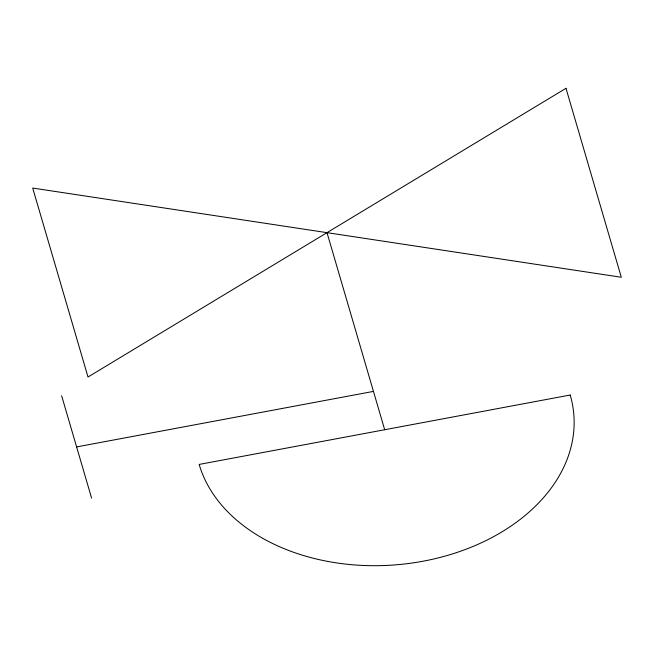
<?xml version="1.0" encoding="UTF-8"?>
<svg xmlns="http://www.w3.org/2000/svg" width="654" height="654" viewBox="0 0 654 654"><rect width="100%" height="100%" fill="white"/><g stroke="black" fill="none" stroke-linecap="round" stroke-linejoin="round"><path stroke-width="0.98" d="M76.616 446.919L373.467 391.394M327 232.652L384.683 429.727M61.631 395.744L91.593 498.103M565.988 88.298L88.012 377.015L32.7 188.05L621.3 277.263L565.988 88.298M570.198 395.032L199.168 464.43A189.75 135.574 -4.5 0 0 423.163 561.197A189.75 135.574 -4.5 0 0 570.198 395.032"/></g></svg>
